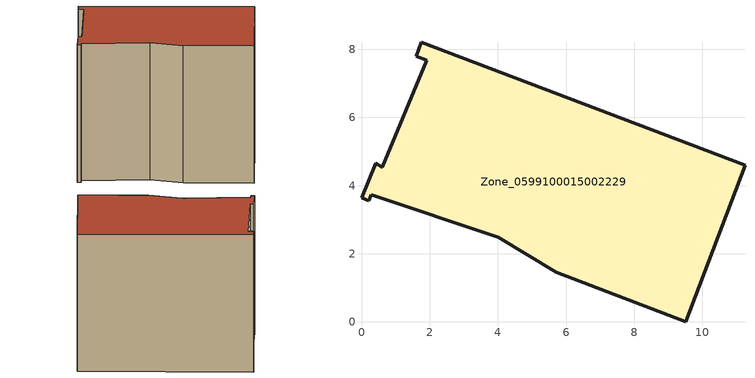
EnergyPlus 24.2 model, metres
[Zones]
Zone_0599100015002229
 floor ground (C_G): 0.21,3.56 0,3.64 0.42,4.65 0.61,4.53 1.92,7.68 1.6,7.8 1.76,8.21 11.25,4.59 9.51,0 5.71,1.46 4.01,2.48 0.28,3.74 z0.68
 wall outside (C_F): 11.25,4.59 1.76,8.21 1.6,7.8 1.92,7.68 0.61,4.53 0.42,4.65 0,3.64 0.21,3.56 0.28,3.74 4.01,2.48 5.71,1.46 9.51,0 11.25,4.59 z0.68:9.57
 roof outside (C_R): 1.6,7.8 1.92,7.68 0.61,4.53 0.42,4.65 0,3.64 0.21,3.56 0.28,3.74 4.01,2.48 5.71,1.46 9.51,0 11.25,4.59 1.76,8.21 z9.57
[BUILDING]
Pand.0599100015002229: North Axis=0; Terrain=City; Loads Convergence Tolerance Value=0.04; Temperature Convergence Tolerance Value=0.4; Solar Distribution=FullExterior; Maximum Number of Warmup Days=25; Minimum Number of Warmup Days=1
[Site:Location]
Rotterdam.The.Hague.AP_ZH_NLD Design_Conditions: Latitude=51.96; Longitude=4.45; Time Zone=1; Elevation=-4.5
[SITE:GROUNDTEMPERATURE:BUILDINGSURFACE]
18, 18, 18, 18, 18, 18, 18, 18, 18, 18, 18, 18
[MATERIAL] Thermal Absorptance=0.9; Solar Absorptance=0.7; Visible Absorptance=0.7
Name | Roughness | Thickness | Conductivity | Density | Specific Heat
G.TC.1965-1974 | MediumSmooth | 0.15 | 0.882353 | 540 | 1210
F.TC.1965-1974 | Rough | 0.3 | 0.697674 | 1920 | 840
R.TC.1965-1974 | MediumRough | 0.2 | 0.232558 | 1500 | 1000
[CONSTRUCTION]
C_G: G.TC.1965-1974
C_F: F.TC.1965-1974
C_R: R.TC.1965-1974
[ZONE]
Zone_0599100015002229: Type=1; Multiplier=1; Ceiling Height=Autocalculate; Volume=Autocalculate; Floor Area=autocalculate; Part of Total Floor Area=Yes
[ZONEINFILTRATION:DESIGNFLOWRATE]
Infil_Zone_0599100015002229: Zone or ZoneList or Space or SpaceList=Zone_0599100015002229; Schedule=AlwaysOn; Design Flow Rate Calculation Method=Flow/Area; Flow Rate per Floor Area=0.003; Constant Term Coefficient=1; Temperature Term Coefficient=0; Velocity Term Coefficient=0; Velocity Squared Term Coefficient=0
[HVACTEMPLATE:ZONE:IDEALLOADSAIRSYSTEM]
Zone_0599100015002229: Maximum Heating Supply Air Temperature=50; Minimum Cooling Supply Air Temperature=13; Maximum Heating Supply Air Humidity Ratio=0.0156; Minimum Cooling Supply Air Humidity Ratio=0.0077; Heating Limit=NoLimit; Cooling Limit=NoLimit; Dehumidification Control Type=ConstantSensibleHeatRatio; Cooling Sensible Heat Ratio=0.7; Dehumidification Setpoint=60; Humidification Control Type=None; Humidification Setpoint=30; Outdoor Air Method=None; Outdoor Air Flow Rate per Person=0.00944; Outdoor Air Flow Rate per Zone Floor Area=0; Outdoor Air Flow Rate per Zone=0; Demand Controlled Ventilation Type=None; Outdoor Air Economizer Type=NoEconomizer; Heat Recovery Type=None; Sensible Heat Recovery Effectiveness=0.7; Latent Heat Recovery Effectiveness=0.65
[ZONECONTROL:THERMOSTAT]
ThermostatControl_Zone_0599100015002229: Zone or ZoneList=Zone_0599100015002229; Control Type Schedule=DualSetpointControlType; Control 1=Thermostat_Zone_0599100015002229; Temperature Difference Between Cutout And Setpoint=0
[THERMOSTATSETPOINT:DUALSETPOINT]
Thermostat_Zone_0599100015002229: Heating Setpoint Temperature Schedule=HeatingSetpoint_Zone_0599100015002229; Cooling Setpoint Temperature Schedule=CoolingSetpoint_Zone_0599100015002229
[SCHEDULE:COMPACT]
HeatingSetpoint_Zone_0599100015002229: Through: 12/31, For: AllDays, Until: 24:00, 21
CoolingSetpoint_Zone_0599100015002229: Through: 12/31, For: AllDays, Until: 24:00, 24
DualSetpointControlType: Through: 12/31, For: AllDays, Until: 24:00, 4
AlwaysOn: Through: 12/31, For: AllDays, Until: 24:00, 1
